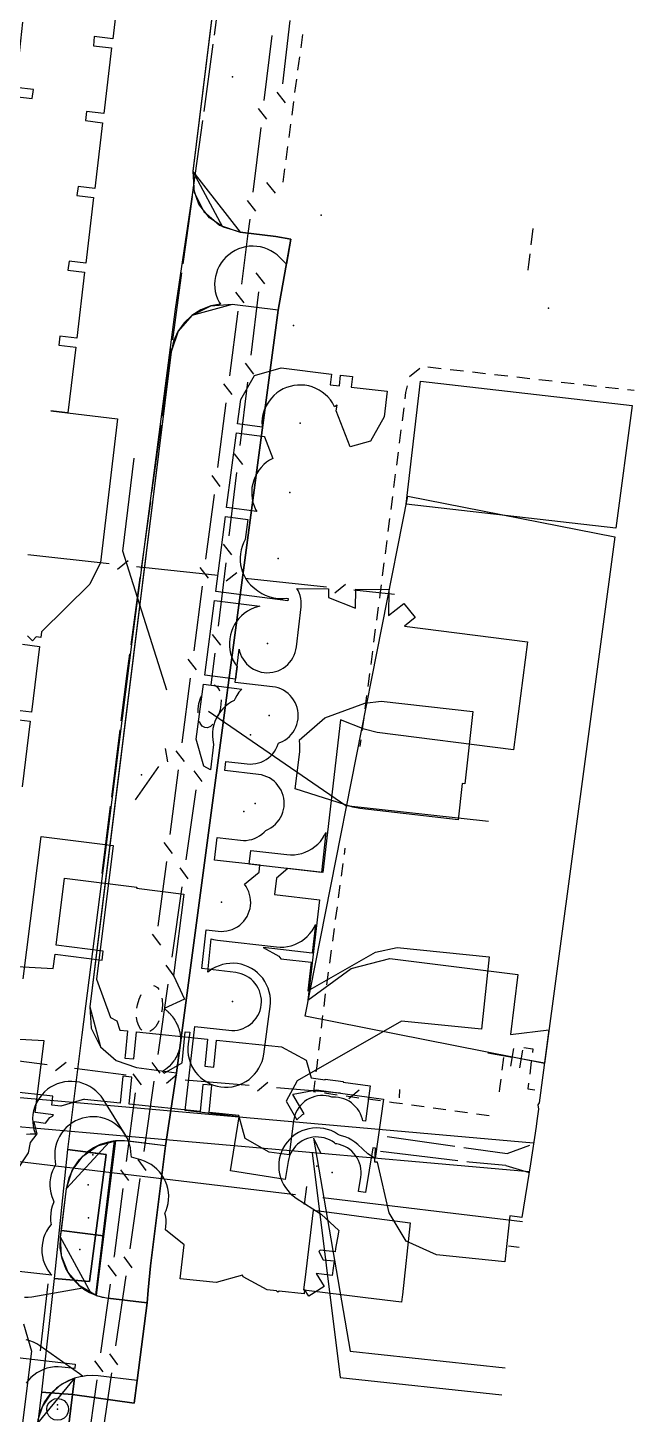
# Model space of a CAD drawing. Header units: metres. Extents: x 4550 to 4731, y 10605 to 11772.
# Drawn here: x 4693.6 to 4726.9, y 11616.2 to 11692.5 of the extents above; entities that cross this region are included whole.
import ezdxf

# ---------------------------------------------------------------- set-up
doc = ezdxf.new("R2010")
doc.units = ezdxf.units.M
for name, color, linetype in [('BOUNDARY', 7, 'Continuous'), ('BUILDING', 7, 'Continuous'), ('CURB', 7, 'Continuous'), ('ELECTR_CABLE', 7, 'Continuous'), ('ELECTR_CABLE_COMM', 7, 'Continuous'), ('GAS', 7, 'Continuous'), ('GRASS', 7, 'Continuous'), ('GROUND', 7, 'Continuous'), ('HEAT', 7, 'Continuous'), ('LAMP', 7, 'Continuous'), ('ROAD', 7, 'Continuous'), ('SEWER', 7, 'Continuous'), ('SIDEWALK_PATH', 7, 'Continuous'), ('TREE', 7, 'Continuous'), ('WATER_PIPELINE', 7, 'Continuous')]:
    doc.layers.add(name, color=color, linetype=linetype)

msp = doc.modelspace()

# ---------------------------------------------------------------- linework, layer by layer
at = {"layer": 'BOUNDARY'}
msp.add_lwpolyline([(4705.666, 11709.108), (4702.628, 11684.59), (4705.234, 11681.243), (4707.195, 11680.999), (4708.026, 11680.852), (4707.34, 11676.95), (4701.74, 11634.97), (4701.14, 11630.953), (4700.3, 11624.346), (4700.179, 11623.003), (4700.117, 11622.302), (4699.57, 11618.029), (4699.4, 11616.793), (4696.007, 11617.261), (4687.748, 11549.446)], dxfattribs=at)
at = {"layer": 'BUILDING'}
for points in [[(4726.817, 11671.704), (4725.916, 11664.947), (4714.376, 11666.277), (4715.156, 11673.047)], [(4714.463, 11666.716), (4725.852, 11664.467), (4721.985, 11635.478), (4708.809, 11638.079)], [(4712.128, 11622.589), (4708.752, 11623.014), (4708.787, 11623.311), (4708.819, 11623.575), (4709.28, 11627.41), (4710.568, 11627.243), (4712.328, 11627.014), (4712.757, 11626.958), (4714.59, 11626.72), (4714.167, 11622.752), (4714.155, 11622.636), (4714.123, 11622.337), (4712.128, 11622.589)]]:
    msp.add_lwpolyline(points, close=True, dxfattribs=at)
at = {"layer": 'CURB'}
for points in [[(4705.666, 11709.108), (4702.628, 11684.59)], [(4708.674, 11692.117), (4708.572, 11691.382)], [(4708.503, 11690.887), (4708.4, 11690.153)], [(4708.333, 11689.658), (4708.237, 11688.923)], [(4708.172, 11688.427), (4708.075, 11687.692)], [(4708.01, 11687.196), (4707.913, 11686.461)], [(4707.848, 11685.966), (4707.751, 11685.231)], [(4702.628, 11684.59), (4704.263, 11681.536)], [(4707.686, 11684.735), (4707.589, 11684)], [(4705.234, 11681.243), (4707.195, 11680.999)], [(4721.26, 11680.55), (4721.367, 11681.454)], [(4721.094, 11679.149), (4721.095, 11679.161), (4721.132, 11679.47), (4721.199, 11680.041), (4721.201, 11680.053)], [(4704.795, 11677.267), (4702.581, 11676.657)], [(4707.34, 11676.95), (4704.795, 11677.267)], [(4701.447, 11674.66), (4697.777, 11645.176)], [(4715.118, 11673.734), (4714.556, 11673.271)], [(4716.3, 11673.726), (4715.576, 11673.808)], [(4717.521, 11673.588), (4716.797, 11673.67)], [(4718.741, 11673.449), (4718.018, 11673.531)], [(4714.437, 11672.786), (4714.346, 11672.41), (4714.303, 11672.071)], [(4719.962, 11673.311), (4719.238, 11673.393)], [(4721.183, 11673.172), (4720.459, 11673.254)], [(4722.403, 11673.033), (4721.68, 11673.116)], [(4723.624, 11672.895), (4722.9, 11672.977)], [(4724.845, 11672.756), (4724.121, 11672.839)], [(4726.065, 11672.618), (4725.341, 11672.7)], [(4726.926, 11672.52), (4726.562, 11672.562)], [(4714.239, 11671.575), (4714.147, 11670.852)], [(4714.084, 11670.356), (4713.992, 11669.634)], [(4713.928, 11669.138), (4713.836, 11668.415)], [(4713.773, 11667.919), (4713.68, 11667.197)], [(4713.617, 11666.701), (4713.525, 11665.978)], [(4713.461, 11665.482), (4713.369, 11664.759)], [(4713.306, 11664.263), (4713.214, 11663.541)], [(4713.15, 11663.045), (4713.058, 11662.322)], [(4712.995, 11661.826), (4712.924, 11661.273), (4712.902, 11661.104)], [(4712.837, 11660.608), (4712.742, 11659.886)], [(4712.677, 11659.39), (4712.582, 11658.668)], [(4712.517, 11658.172), (4712.422, 11657.45)], [(4712.357, 11656.954), (4712.262, 11656.232)], [(4712.197, 11655.736), (4712.102, 11655.014)], [(4712.037, 11654.518), (4711.942, 11653.796)], [(4711.877, 11653.3), (4711.85, 11653.092), (4711.83, 11652.939)], [(4711.006, 11647.342), (4710.959, 11646.992)], [(4710.892, 11646.497), (4710.797, 11645.796)], [(4710.73, 11645.301), (4710.636, 11644.601)], [(4697.777, 11645.176), (4696.96, 11638.608)], [(4710.569, 11644.105), (4710.474, 11643.405)], [(4710.407, 11642.909), (4710.313, 11642.209)], [(4710.246, 11641.713), (4710.151, 11641.013)], [(4710.084, 11640.517), (4709.99, 11639.817)], [(4709.923, 11639.322), (4709.899, 11639.146), (4709.837, 11638.62)], [(4696.96, 11638.608), (4697.562, 11636.404)], [(4709.779, 11638.124), (4709.696, 11637.422)], [(4709.638, 11636.925), (4709.555, 11636.223)], [(4720.857, 11636.36), (4721.349, 11636.299), (4721.323, 11636.09)], [(4699.54, 11635.263), (4701.74, 11634.97)], [(4709.497, 11635.727), (4709.452, 11635.343), (4709.41, 11635.025)], [(4719.658, 11635.12), (4719.746, 11635.821)], [(4721.261, 11635.594), (4721.174, 11634.892)], [(4709.346, 11634.529), (4709.269, 11633.944), (4709.384, 11633.928)], [(4719.502, 11633.924), (4719.531, 11634.106), (4719.596, 11634.624)], [(4709.88, 11633.86), (4710.58, 11633.764)], [(4721.112, 11634.396), (4721.073, 11634.081), (4721.459, 11634.034)], [(4711.075, 11633.697), (4711.775, 11633.601)], [(4712.271, 11633.533), (4712.971, 11633.437)], [(4713.466, 11633.369), (4713.677, 11633.34), (4714.166, 11633.273)], [(4714.662, 11633.205), (4715.362, 11633.109)], [(4715.857, 11633.041), (4716.557, 11632.945)], [(4717.053, 11632.878), (4717.753, 11632.782)], [(4718.248, 11632.714), (4718.949, 11632.618)], [(4698.05, 11631.173), (4695.69, 11628.608)], [(4697.323, 11622.721), (4698.374, 11631.223)], [(4699.037, 11631.214), (4698.374, 11631.223)], [(4701.14, 11630.953), (4699.037, 11631.214)], [(4695.356, 11625.915), (4695.69, 11628.608)], [(4697.014, 11622.852), (4695.356, 11625.915)], [(4700.117, 11622.302), (4697.964, 11622.569)], [(4696.117, 11618.162), (4694.088, 11615.685), (4685.906, 11549.667)], [(4696.007, 11617.261), (4696.117, 11618.162)], [(4699.57, 11618.029), (4697.434, 11618.293)]]:
    msp.add_lwpolyline(points, dxfattribs=at)
at = {"layer": 'ELECTR_CABLE'}
for points in [[(4704.052, 11693.93), (4703.801, 11692.081)], [(4703.734, 11691.585), (4703.232, 11687.887)], [(4703.165, 11687.392), (4702.66, 11683.694)], [(4702.592, 11683.199), (4702.391, 11681.729), (4702.086, 11679.501)], [(4702.019, 11679.006), (4701.513, 11675.308)], [(4701.446, 11674.813), (4700.94, 11671.115)], [(4700.872, 11670.619), (4700.367, 11666.922)], [(4701.213, 11656.027), (4698.787, 11663.686), (4699.399, 11668.798)], [(4700.299, 11666.426), (4699.794, 11662.729)], [(4699.726, 11662.233), (4699.221, 11658.536)], [(4699.153, 11658.04), (4699.005, 11656.957), (4698.677, 11654.339)], [(4698.615, 11653.843), (4698.152, 11650.139)], [(4698.09, 11649.643), (4697.626, 11645.94)], [(4691.968, 11640.876), (4694.956, 11640.708), (4695.054, 11641.493), (4697.639, 11641.17), (4697.702, 11641.666), (4695.116, 11641.99), (4695.58, 11645.693), (4699.549, 11645.196), (4699.541, 11645.135), (4702.134, 11644.805), (4701.565, 11640.332), (4702.169, 11639.018), (4701.064, 11638.51), (4701.076, 11638.5), (4701.084, 11638.493), (4701.102, 11638.478), (4701.112, 11638.469), (4701.138, 11638.447), (4701.161, 11638.427), (4701.19, 11638.401), (4701.217, 11638.377), (4701.236, 11638.359), (4701.269, 11638.328), (4701.287, 11638.31), (4701.332, 11638.266), (4701.345, 11638.253), (4701.4, 11638.194), (4701.412, 11638.18), (4701.452, 11638.135), (4701.459, 11638.126), (4701.512, 11638.062), (4701.518, 11638.054), (4701.574, 11637.978), (4701.579, 11637.971), (4701.608, 11637.929), (4701.61, 11637.926), (4701.65, 11637.863), (4701.652, 11637.86), (4701.687, 11637.801), (4701.69, 11637.795), (4701.757, 11637.667), (4701.759, 11637.663), (4701.782, 11637.613), (4701.783, 11637.61), (4701.832, 11637.49), (4701.833, 11637.487), (4701.861, 11637.404), (4701.862, 11637.401), (4701.91, 11637.223), (4701.911, 11637.219), (4701.941, 11637.047), (4701.941, 11637.045), (4701.949, 11636.979), (4701.949, 11636.978), (4701.958, 11636.782), (4701.958, 11636.78), (4701.954, 11636.664), (4701.954, 11636.662), (4701.95, 11636.61), (4701.95, 11636.609), (4701.92, 11636.395), (4701.92, 11636.393), (4701.881, 11636.231), (4701.88, 11636.229), (4701.819, 11636.047), (4701.818, 11636.045), (4701.765, 11635.923), (4701.765, 11635.922), (4701.717, 11635.828), (4701.717, 11635.826), (4701.626, 11635.675), (4701.626, 11635.674), (4701.597, 11635.632), (4701.597, 11635.631), (4701.507, 11635.512), (4701.506, 11635.511), (4701.464, 11635.46), (4701.463, 11635.459), (4701.336, 11635.326), (4701.335, 11635.325), (4701.219, 11635.222), (4701.218, 11635.221), (4701.133, 11635.155), (4701.132, 11635.154), (4701.029, 11635.084), (4701.028, 11635.083), (4700.986, 11635.057), (4700.985, 11635.056), (4700.96, 11635.042), (4701.059, 11634.944), (4702.054, 11635.515), (4702.215, 11637.226), (4702.462, 11637.202), (4702.375, 11636.562), (4702.358, 11636.357), (4702.36, 11636.151), (4702.383, 11635.946), (4702.426, 11635.744), (4702.488, 11635.548), (4702.57, 11635.358), (4702.669, 11635.178), (4702.786, 11635.008), (4702.918, 11634.85), (4703.066, 11634.707), (4703.227, 11634.578), (4703.4, 11634.466), (4703.583, 11634.371), (4703.774, 11634.294), (4703.972, 11634.237), (4704.175, 11634.2), (4704.38, 11634.182), (4704.586, 11634.185), (4704.791, 11634.207), (4704.993, 11634.25), (4705.189, 11634.313), (4705.378, 11634.394), (4705.559, 11634.493), (4705.729, 11634.61), (4705.886, 11634.743), (4706.03, 11634.89), (4706.159, 11635.051), (4706.271, 11635.224), (4706.366, 11635.407), (4706.442, 11635.599), (4706.5, 11635.797), (4706.537, 11635.999), (4706.891, 11638.617), (4706.909, 11638.822), (4706.906, 11639.029), (4706.883, 11639.233), (4706.841, 11639.435), (4706.778, 11639.631), (4706.697, 11639.821), (4706.597, 11640.001), (4706.481, 11640.171), (4706.348, 11640.329), (4706.2, 11640.473), (4706.039, 11640.601), (4705.867, 11640.713), (4705.684, 11640.808), (4705.492, 11640.885), (4705.294, 11640.942), (4705.092, 11640.98), (4704.886, 11640.997), (4704.68, 11640.995), (4704.475, 11640.972), (4704.274, 11640.929), (4704.077, 11640.867), (4703.888, 11640.785), (4703.708, 11640.686), (4703.538, 11640.569), (4703.466, 11640.509), (4703.642, 11642.339), (4703.781, 11642.302), (4703.984, 11642.269), (4707.235, 11641.9), (4707.44, 11641.887), (4707.646, 11641.894), (4707.851, 11641.921), (4708.051, 11641.968), (4708.246, 11642.035), (4708.434, 11642.12), (4708.612, 11642.223), (4708.779, 11642.344), (4708.934, 11642.48), (4709.075, 11642.63), (4709.2, 11642.794), (4709.309, 11642.969), (4709.387, 11643.128), (4709.208, 11641.559), (4706.505, 11641.866), (4707.371, 11641.385), (4707.473, 11641.253), (4709.152, 11641.062), (4708.972, 11639.48), (4712.689, 11641.611), (4713.886, 11641.866), (4718.934, 11641.352), (4718.529, 11637.372), (4714.121, 11637.821), (4708.383, 11634.532), (4707.772, 11633.417), (4708.367, 11632.378), (4708.679, 11632.675), (4708.757, 11632.704), (4708.139, 11633.783), (4708.159, 11633.794), (4709.432, 11634.039), (4713.12, 11633.519), (4712.662, 11630.262), (4712.269, 11630.518), (4711.717, 11631.024), (4711.558, 11631.155), (4711.388, 11631.271), (4711.206, 11631.369), (4711.016, 11631.449), (4710.82, 11631.51), (4710.707, 11631.533), (4710.604, 11631.599), (4710.426, 11631.703), (4710.239, 11631.789), (4710.044, 11631.856), (4709.843, 11631.903), (4709.639, 11631.931), (4709.433, 11631.938), (4709.228, 11631.926), (4709.024, 11631.893), (4708.825, 11631.84), (4708.632, 11631.768), (4708.447, 11631.678), (4708.271, 11631.569), (4708.107, 11631.445), (4707.956, 11631.304), (4707.82, 11631.15), (4707.699, 11630.983), (4707.596, 11630.805), (4707.51, 11630.617), (4707.443, 11630.422), (4707.395, 11630.222), (4707.368, 11630.018), (4707.36, 11629.812), (4707.373, 11629.606), (4707.406, 11629.402), (4707.459, 11629.203), (4707.531, 11629.01), (4707.621, 11628.825), (4707.729, 11628.65), (4707.854, 11628.486), (4707.994, 11628.335), (4708.149, 11628.198), (4708.316, 11628.078), (4709.689, 11627.186), (4710.665, 11626.291), (4710.656, 11626.218), (4710.637, 11626.091), (4710.489, 11625.303), (4710.466, 11625.109), (4709.65, 11625.207), (4709.574, 11625.131), (4709.814, 11624.684), (4710.406, 11624.613), (4710.31, 11623.812), (4709.413, 11623.919), (4709.864, 11623.199), (4709.016, 11622.668), (4708.782, 11623.042), (4708.757, 11622.812), (4707.378, 11622.957), (4707.312, 11622.891), (4707.231, 11622.972), (4706.728, 11623.025), (4705.397, 11623.738), (4705.367, 11623.834), (4703.918, 11623.42), (4701.946, 11623.635), (4702.15, 11625.51), (4701.125, 11626.326), (4701.154, 11626.502), (4701.167, 11626.707), (4701.16, 11626.913), (4701.133, 11627.118), (4701.102, 11627.251), (4701.163, 11627.387), (4701.228, 11627.582), (4701.274, 11627.783), (4701.301, 11627.987), (4701.307, 11628.193), (4701.293, 11628.399), (4701.258, 11628.602), (4701.204, 11628.801), (4701.131, 11628.994), (4701.039, 11629.178), (4700.93, 11629.353), (4700.804, 11629.516), (4700.662, 11629.666), (4700.507, 11629.801), (4700.339, 11629.921), (4700.16, 11630.023), (4699.972, 11630.107), (4699.777, 11630.173), (4699.254, 11630.32), (4699.229, 11630.627), (4699.202, 11630.832), (4699.155, 11631.032), (4699.088, 11631.227), (4699.003, 11631.415), (4698.9, 11631.593), (4698.78, 11631.761), (4698.644, 11631.915), (4698.493, 11632.056), (4698.33, 11632.181), (4698.154, 11632.29), (4697.97, 11632.381), (4697.777, 11632.454), (4697.577, 11632.507), (4697.374, 11632.54), (4697.168, 11632.553), (4696.962, 11632.546), (4696.758, 11632.519), (4696.558, 11632.472), (4696.362, 11632.406), (4696.175, 11632.321), (4695.996, 11632.217), (4695.829, 11632.097), (4695.674, 11631.961), (4695.534, 11631.811), (4695.408, 11631.647), (4695.3, 11631.472), (4695.209, 11631.287), (4695.136, 11631.094), (4695.083, 11630.895), (4695.05, 11630.691), (4695.036, 11630.486), (4695.043, 11630.28), (4695.075, 11629.902), (4694.996, 11629.765), (4694.912, 11629.577), (4694.846, 11629.381), (4694.8, 11629.181), (4694.774, 11628.976), (4694.768, 11628.77), (4694.782, 11628.565), (4694.816, 11628.361), (4694.87, 11628.162), (4694.943, 11627.97), (4694.995, 11627.867), (4694.972, 11627.82), (4694.899, 11627.627), (4694.846, 11627.428), (4694.813, 11627.224), (4694.799, 11627.019), (4694.806, 11626.813), (4694.834, 11626.608), (4694.834, 11626.608), (4694.822, 11626.596), (4694.697, 11626.433), (4694.588, 11626.258), (4694.498, 11626.073), (4694.425, 11625.88), (4694.372, 11625.681), (4694.339, 11625.477), (4694.325, 11625.272), (4694.332, 11625.066), (4694.36, 11624.861), (4694.407, 11624.661), (4694.473, 11624.466), (4694.558, 11624.278), (4694.661, 11624.1), (4694.782, 11623.932), (4694.868, 11623.834), (4692.725, 11624.079)], [(4692.905, 11629.533), (4693.588, 11630.57), (4693.706, 11631.134), (4694.071, 11631.608), (4693.897, 11632.245), (4693.902, 11632.284), (4694.531, 11632.206), (4694.767, 11632.512), (4694.917, 11632.587), (4694.962, 11632.656), (4693.964, 11632.781), (4694.458, 11636.729), (4691.743, 11636.882)], [(4713.337, 11631.468), (4717.047, 11630.937)], [(4717.542, 11630.866), (4719.935, 11630.523), (4721.182, 11630.989)], [(4717.218, 11630.124), (4712.956, 11630.631)], [(4719.851, 11629.873), (4717.844, 11630.05), (4717.714, 11630.065)], [(4719.851, 11629.873), (4721.142, 11629.48)], [(4694.655, 11623.355), (4694.234, 11619.664)], [(4692.19, 11619.395), (4696.164, 11618.941), (4696.136, 11618.691), (4695.425, 11618.772), (4695.22, 11618.785), (4695.014, 11618.778), (4694.809, 11618.751), (4694.609, 11618.704), (4694.414, 11618.638), (4694.226, 11618.553), (4694.048, 11618.449), (4693.88, 11618.329), (4693.725, 11618.193), (4693.585, 11618.043), (4693.459, 11617.879)]]:
    msp.add_lwpolyline(points, dxfattribs=at)
for points in [[(4710.768, 11673.372), (4711.418, 11673.294), (4711.348, 11672.719), (4713.323, 11672.499), (4713.166, 11671.087), (4712.42, 11669.741), (4711.286, 11669.421), (4710.531, 11671.405), (4710.569, 11671.724), (4710.44, 11671.621), (4710.42, 11671.666), (4710.319, 11671.846), (4710.202, 11672.015), (4710.068, 11672.172), (4709.919, 11672.314), (4709.757, 11672.442), (4709.584, 11672.553), (4709.4, 11672.646), (4709.208, 11672.722), (4709.01, 11672.777), (4708.807, 11672.814), (4708.601, 11672.83), (4708.395, 11672.826), (4708.191, 11672.801), (4707.989, 11672.757), (4707.793, 11672.693), (4707.605, 11672.611), (4707.425, 11672.51), (4707.256, 11672.392), (4707.099, 11672.258), (4706.956, 11672.109), (4706.829, 11671.947), (4706.718, 11671.774), (4706.624, 11671.59), (4706.549, 11671.398), (4706.493, 11671.2), (4706.457, 11670.997), (4706.441, 11670.792), (4706.445, 11670.586), (4706.453, 11670.517), (4705.1, 11670.694), (4705.277, 11672.041), (4706.033, 11673.361), (4707.5, 11673.767), (4710.271, 11673.432), (4710.201, 11672.847), (4710.698, 11672.791)], [(4704.496, 11666.083), (4705.035, 11670.199), (4706.573, 11669.996), (4706.577, 11669.984), (4707.031, 11668.791), (4706.863, 11668.697), (4706.694, 11668.58), (4706.537, 11668.447), (4706.394, 11668.298), (4706.266, 11668.137), (4706.154, 11667.964), (4706.06, 11667.78), (4705.984, 11667.589), (4705.928, 11667.39), (4705.891, 11667.188), (4705.874, 11666.982), (4705.878, 11666.776), (4705.901, 11666.571), (4705.945, 11666.37), (4706.008, 11666.174), (4706.09, 11665.985), (4706.157, 11665.865)], [(4705.66, 11665.426), (4705.515, 11664.321), (4705.422, 11664.139), (4705.346, 11663.947), (4705.29, 11663.749), (4705.253, 11663.546), (4705.236, 11663.341), (4705.24, 11663.135), (4705.263, 11662.93), (4705.307, 11662.729), (4705.37, 11662.533), (4705.452, 11662.343), (4705.553, 11662.163), (4705.67, 11661.994), (4705.803, 11661.837), (4705.952, 11661.694), (4706.113, 11661.566), (4706.205, 11661.507), (4706.26, 11661.463), (4706.433, 11661.351), (4706.617, 11661.257), (4706.809, 11661.182), (4707.007, 11661.125), (4707.209, 11661.088), (4707.415, 11661.072), (4707.621, 11661.075), (4707.796, 11661.095), (4707.876, 11661.085), (4707.859, 11660.953), (4703.892, 11661.472), (4704.431, 11665.588)], [(4703.288, 11656.861), (4703.827, 11660.977), (4706.324, 11660.649), (4706.2, 11660.623), (4706.004, 11660.559), (4705.815, 11660.477), (4705.635, 11660.377), (4705.466, 11660.26), (4705.309, 11660.126), (4705.165, 11659.978), (4705.037, 11659.817), (4704.926, 11659.643), (4704.832, 11659.46), (4704.756, 11659.268), (4704.7, 11659.07), (4704.663, 11658.867), (4704.646, 11658.662), (4704.65, 11658.456), (4704.673, 11658.251), (4704.717, 11658.05), (4704.78, 11657.854), (4704.862, 11657.664), (4704.963, 11657.484), (4705.072, 11657.327), (4704.982, 11656.639)], [(4703.232, 11651.848), (4702.827, 11653.336), (4703.224, 11656.366), (4705.326, 11656.09), (4705.308, 11656.073), (4705.175, 11655.916), (4705.057, 11655.747), (4704.956, 11655.567), (4704.91, 11655.461), (4704.768, 11655.389), (4704.595, 11655.277), (4704.433, 11655.15), (4704.285, 11655.007), (4704.151, 11654.85), (4704.033, 11654.681), (4703.933, 11654.501), (4703.85, 11654.312), (4703.787, 11654.116), (4703.743, 11653.914), (4703.719, 11653.71), (4703.715, 11653.504), (4703.732, 11653.298), (4703.765, 11653.037), (4703.601, 11651.639)], [(4712.096, 11655.319), (4713.007, 11655.428), (4718.049, 11654.859), (4717.601, 11650.884), (4717.464, 11650.899), (4717.237, 11648.895), (4711.821, 11649.51), (4711.438, 11649.592), (4708.275, 11650.602), (4708.516, 11652.638), (4708.53, 11652.844), (4708.524, 11653.05), (4708.497, 11653.254), (4708.49, 11653.288), (4709.895, 11654.514)], [(4709.713, 11646.002), (4705.739, 11646.454), (4705.824, 11647.204), (4707.812, 11646.979), (4708.017, 11646.966), (4708.223, 11646.973), (4708.428, 11647), (4708.628, 11647.047), (4708.823, 11647.113), (4709.011, 11647.199), (4709.189, 11647.302), (4709.356, 11647.422), (4709.511, 11647.558), (4709.652, 11647.709), (4709.777, 11647.873), (4709.886, 11648.048), (4709.963, 11648.206)]]:
    msp.add_lwpolyline(points, close=True, dxfattribs=at)
at = {"layer": 'ELECTR_CABLE_COMM'}
for points in [[(4707.974, 11692.89), (4707.577, 11689.403)], [(4706.975, 11692.065), (4706.548, 11688.498)], [(4707.258, 11688.951), (4707.725, 11688.364)], [(4706.227, 11688.048), (4706.69, 11687.459)], [(4706.37, 11687.009), (4705.942, 11683.442)], [(4706.691, 11683.973), (4707.157, 11683.386)], [(4705.622, 11682.992), (4706.085, 11682.403)], [(4705.764, 11681.953), (4705.67, 11681.168), (4705.309, 11678.389)], [(4706.108, 11678.998), (4706.571, 11678.408)], [(4704.984, 11677.943), (4705.441, 11677.349)], [(4706.25, 11677.959), (4705.828, 11674.474)], [(4705.116, 11676.902), (4704.653, 11673.339)], [(4705.507, 11674.024), (4705.969, 11673.434)], [(4704.328, 11672.893), (4704.785, 11672.299)], [(4705.648, 11672.985), (4705.226, 11669.5)], [(4704.46, 11671.852), (4703.997, 11668.289)], [(4704.905, 11669.05), (4705.368, 11668.46)], [(4703.672, 11667.843), (4704.129, 11667.249)], [(4705.046, 11668.01), (4704.625, 11664.526)], [(4703.804, 11666.802), (4703.341, 11663.239)], [(4693.553, 11663.498), (4698.039, 11663.011)], [(4704.303, 11664.076), (4704.766, 11663.486)], [(4698.493, 11662.695), (4699.077, 11663.165)], [(4699.53, 11662.849), (4704.017, 11662.362)], [(4703.016, 11662.793), (4703.473, 11662.199)], [(4704.445, 11663.036), (4704.023, 11659.551)], [(4704.471, 11662.046), (4705.055, 11662.516)], [(4705.508, 11662.2), (4709.995, 11661.713)], [(4703.148, 11661.752), (4702.685, 11658.189)], [(4710.449, 11661.397), (4711.033, 11661.867)], [(4711.486, 11661.551), (4713.73, 11661.308)], [(4703.702, 11659.102), (4704.164, 11658.512)], [(4702.36, 11657.743), (4702.817, 11657.149)], [(4703.843, 11658.062), (4703.632, 11656.32)], [(4702.492, 11656.702), (4702.029, 11653.139)], [(4703.792, 11656.329), (4703.846, 11656.312), (4703.982, 11656.215), (4704.089, 11656.048), (4704.106, 11655.995)], [(4702.921, 11654.79), (4702.922, 11654.912), (4702.922, 11654.989), (4702.966, 11655.294), (4703.05, 11655.59), (4703.107, 11655.721)], [(4704.192, 11655.505), (4704.184, 11655.251), (4704.132, 11654.946), (4704.042, 11654.655), (4704.004, 11654.574)], [(4703.489, 11654.872), (4711.051, 11649.682), (4718.905, 11648.828)], [(4703.739, 11654.154), (4703.614, 11654.04), (4703.449, 11653.968), (4703.292, 11653.973), (4703.152, 11654.057), (4703.039, 11654.212), (4703.006, 11654.301)], [(4701.267, 11652.083), (4701.136, 11652.821)], [(4701.704, 11652.693), (4702.161, 11652.099)], [(4699.481, 11649.993), (4700.771, 11651.838)], [(4701.836, 11651.652), (4701.373, 11648.089)], [(4702.682, 11651.598), (4703.131, 11650.998)], [(4702.8, 11650.555), (4702.243, 11646.689)], [(4701.048, 11647.643), (4701.505, 11647.049)], [(4701.18, 11646.602), (4700.717, 11643.039)], [(4701.912, 11646.246), (4702.361, 11645.646)], [(4702.03, 11645.204), (4701.473, 11641.338)], [(4700.392, 11642.593), (4700.849, 11641.999)], [(4701.142, 11640.895), (4701.591, 11640.295)], [(4701.26, 11639.853), (4700.703, 11635.986)], [(4699.561, 11638.536), (4699.587, 11638.717), (4699.675, 11639.023), (4699.79, 11639.281)], [(4700.467, 11639.782), (4700.531, 11639.765), (4700.684, 11639.668), (4700.771, 11639.553)], [(4700.938, 11639.087), (4700.956, 11638.993), (4700.966, 11638.685), (4700.933, 11638.366), (4700.919, 11638.309)], [(4699.82, 11637.324), (4699.774, 11637.361), (4699.657, 11637.55), (4699.576, 11637.796), (4699.543, 11638.038)], [(4700.77, 11637.833), (4700.745, 11637.769), (4700.602, 11637.528), (4700.438, 11637.346), (4700.278, 11637.243)], [(4688.938, 11636.169), (4694.628, 11635.42)], [(4695.074, 11635.094), (4695.669, 11635.55)], [(4700.372, 11635.544), (4700.821, 11634.944)], [(4696.115, 11635.224), (4698.96, 11634.85)], [(4699.807, 11634.311), (4699.35, 11634.905)], [(4700.49, 11634.502), (4699.933, 11630.635)], [(4701.182, 11634.398), (4701.755, 11634.882)], [(4702.216, 11634.577), (4705.738, 11634.283)], [(4698.99, 11630.084), (4699.482, 11633.864)], [(4706.199, 11633.978), (4706.771, 11634.462)], [(4707.232, 11634.157), (4710.754, 11633.863)], [(4711.215, 11633.558), (4711.788, 11634.042)], [(4714.01, 11633.59), (4714.034, 11634.047)], [(4699.602, 11630.193), (4700.051, 11629.593)], [(4699.122, 11629.043), (4698.665, 11629.637)], [(4698.305, 11624.817), (4698.317, 11624.9), (4698.797, 11628.597)], [(4699.72, 11629.15), (4699.163, 11625.284)], [(4698.832, 11624.842), (4699.279, 11624.241)], [(4698.427, 11623.775), (4697.976, 11624.373)], [(4697.57, 11619.556), (4698.098, 11623.331)], [(4698.946, 11623.799), (4698.376, 11619.935)], [(4698.043, 11619.494), (4698.49, 11618.892)], [(4697.692, 11618.514), (4697.241, 11619.112)], [(4696.835, 11614.295), (4697.363, 11618.07)], [(4698.157, 11618.451), (4697.587, 11614.586)]]:
    msp.add_lwpolyline(points, dxfattribs=at)
at = {"layer": 'GAS'}
for points in [[(4692.709, 11695.045), (4691.92, 11688.685), (4692.8, 11688.299), (4692.843, 11688.706), (4693.803, 11688.605), (4693.863, 11689.102), (4692.895, 11689.204), (4693.275, 11692.805)], [(4698.661, 11695.505), (4698.226, 11691.884), (4697.213, 11692.006), (4697.16, 11691.509), (4698.167, 11691.388), (4697.731, 11687.767), (4696.778, 11687.881), (4696.726, 11687.384), (4697.672, 11687.27), (4697.237, 11683.649), (4696.322, 11683.759), (4696.261, 11683.263), (4697.177, 11683.153), (4696.742, 11679.532), (4695.821, 11679.643), (4695.76, 11679.146), (4696.682, 11679.036), (4696.247, 11675.414), (4695.32, 11675.526), (4695.26, 11675.03), (4696.188, 11674.918), (4695.752, 11671.297), (4694.819, 11671.409), (4694.818, 11671.4), (4698.489, 11670.968), (4697.557, 11663.065), (4696.974, 11661.874), (4694.301, 11659.245), (4694.263, 11658.937), (4694.019, 11658.967), (4693.805, 11658.757), (4693.539, 11659.027)], [(4693.256, 11658.558), (4694.202, 11658.441), (4693.752, 11654.822), (4692.816, 11654.938)], [(4692.756, 11654.441), (4693.69, 11654.325), (4693.24, 11650.706)], [(4693.305, 11640.144), (4694.286, 11647.983), (4698.255, 11647.487), (4697.334, 11640.125), (4698.098, 11638.019), (4698.452, 11637.826), (4698.627, 11637.32), (4699.046, 11637.277), (4698.904, 11635.915), (4698.899, 11635.784), (4699.388, 11635.733), (4699.543, 11637.225), (4703.447, 11636.82), (4703.292, 11635.328), (4703.789, 11635.276), (4703.944, 11636.768), (4707.517, 11636.397), (4708.873, 11635.657), (4709.15, 11634.685), (4709.916, 11634.584), (4709.921, 11634.621), (4710.912, 11634.49), (4710.907, 11634.453), (4712.394, 11634.256), (4712.137, 11632.31), (4711.983, 11632.33), (4711.964, 11632.42), (4711.918, 11632.57), (4711.857, 11632.715), (4711.783, 11632.853), (4711.695, 11632.984), (4711.595, 11633.105), (4711.484, 11633.215), (4711.362, 11633.314), (4711.231, 11633.401), (4711.092, 11633.474), (4710.947, 11633.534), (4710.796, 11633.579), (4710.642, 11633.609), (4710.486, 11633.624), (4710.329, 11633.623), (4710.309, 11633.621), (4710.276, 11633.634), (4710.125, 11633.677), (4709.971, 11633.705), (4709.814, 11633.718), (4709.657, 11633.716), (4709.501, 11633.698), (4709.348, 11633.665), (4709.198, 11633.617), (4709.054, 11633.554), (4708.917, 11633.478), (4708.788, 11633.389), (4708.668, 11633.287), (4708.559, 11633.175), (4708.461, 11633.052), (4708.376, 11632.92), (4708.304, 11632.78), (4708.246, 11632.634), (4708.203, 11632.483), (4708.175, 11632.329), (4707.928, 11630.455), (4706.842, 11630.593), (4705.518, 11631.346), (4705.162, 11632.62), (4703.531, 11632.789), (4703.686, 11634.281), (4703.189, 11634.333), (4703.034, 11632.841), (4699.13, 11633.247), (4699.285, 11634.739), (4698.787, 11634.79), (4698.632, 11633.298), (4696.68, 11633.501), (4696.682, 11633.522), (4695.376, 11633.14), (4694.879, 11633.194), (4694.933, 11633.691), (4692.573, 11633.948)], [(4720.201, 11635.821), (4718.875, 11636.058)], [(4720.289, 11636.313), (4720.113, 11635.328)], [(4720.781, 11636.225), (4720.605, 11635.24)], [(4721.988, 11635.501), (4720.693, 11635.732)], [(4693.322, 11621.148), (4693.749, 11619.645), (4692.761, 11611.75)]]:
    msp.add_lwpolyline(points, dxfattribs=at)
at = {"layer": 'GRASS'}
for points in [[(4697.867, 11630.468), (4695.735, 11630.747), (4695, 11623.644), (4696.953, 11623.49)], [(4695.402, 11626.284), (4695.69, 11628.608), (4695.986, 11629.585), (4696.573, 11630.386), (4697.39, 11630.953), (4698.374, 11631.223), (4697.728, 11625.996)], [(4698.326, 11631.218), (4697.921, 11631.143), (4697.532, 11631.015), (4697.165, 11630.834), (4696.823, 11630.604), (4697.867, 11630.468), (4696.953, 11623.49), (4696.086, 11623.558), (4696.349, 11623.296), (4696.641, 11623.069), (4696.958, 11622.879), (4697.298, 11622.73)], [(4695.356, 11625.915), (4695.402, 11626.284), (4697.728, 11625.996), (4697.323, 11622.721), (4696.434, 11623.224), (4695.779, 11623.973), (4695.404, 11624.894)], [(4685.906, 11549.667), (4687.748, 11549.446), (4696.117, 11618.162), (4695.395, 11617.808), (4694.802, 11617.285), (4694.365, 11616.625), (4694.114, 11615.861)], [(4696.117, 11618.162), (4695.766, 11618.02), (4695.436, 11617.835), (4695.133, 11617.611), (4694.859, 11617.349), (4696.007, 11617.261)], [(4696.007, 11617.261), (4694.3, 11617.392), (4692.121, 11599.445), (4689.875, 11581.5), (4688.198, 11568.221), (4685.89, 11549.669), (4687.748, 11549.446)], [(4695.797, 11616.441), (4695.765, 11616.253), (4695.68, 11616.089), (4695.548, 11615.958), (4695.378, 11615.873), (4695.191, 11615.844), (4695.008, 11615.875), (4694.843, 11615.96), (4694.709, 11616.095), (4694.624, 11616.265), (4694.597, 11616.448), (4694.626, 11616.631), (4694.713, 11616.8), (4694.849, 11616.933), (4695.015, 11617.016), (4695.198, 11617.045), (4695.386, 11617.014), (4695.554, 11616.926), (4695.684, 11616.794), (4695.768, 11616.628)]]:
    msp.add_lwpolyline(points, close=True, dxfattribs=at)
at = {"layer": 'GROUND'}
for points in [[(4696.402, 11630.205), (4696.825, 11630.604), (4697.867, 11630.468), (4696.953, 11623.49), (4696.105, 11623.556), (4695.967, 11623.702), (4695.651, 11624.201), (4695.441, 11624.748), (4695.341, 11625.324), (4695.356, 11625.915), (4695.69, 11628.608), (4695.821, 11629.187), (4696.061, 11629.725)], [(4687.748, 11549.446), (4685.906, 11549.667), (4688.631, 11571.655), (4689.172, 11575.94), (4689.875, 11581.5), (4692.121, 11599.445), (4694.097, 11615.726), (4694.218, 11616.262), (4694.456, 11616.796), (4694.793, 11617.275), (4694.87, 11617.348), (4696.007, 11617.261)]]:
    msp.add_lwpolyline(points, close=True, dxfattribs=at)
at = {"layer": 'HEAT'}
msp.add_lwpolyline([(4720.589, 11625.357), (4720.011, 11625.436)], dxfattribs=at)
at = {"layer": 'LAMP'}
for p in [(4704.812, 11689.797), (4722.206, 11677.067), (4699.803, 11651.364)]:
    msp.add_point(p, dxfattribs=at)
at = {"layer": 'ROAD'}
for points in [[(4704.215, 11697.4), (4702.628, 11684.592), (4702.628, 11684.59), (4702.717, 11683.405), (4702.718, 11683.401), (4703.237, 11682.379), (4703.239, 11682.376), (4704.103, 11681.622), (4704.106, 11681.621), (4705.233, 11681.243), (4705.235, 11681.243), (4707.194, 11680.999), (4708.025, 11680.853), (4708.026, 11680.853), (4708.026, 11680.852), (4707.786, 11679.487), (4707.428, 11679.849), (4707.276, 11679.988), (4707.112, 11680.112), (4706.935, 11680.219), (4706.75, 11680.308), (4706.556, 11680.379), (4706.356, 11680.43), (4706.153, 11680.462), (4705.947, 11680.473), (4705.741, 11680.464), (4705.537, 11680.435), (4705.337, 11680.386), (4705.142, 11680.318), (4704.956, 11680.231), (4704.778, 11680.126), (4704.612, 11680.004), (4704.458, 11679.867), (4704.319, 11679.715), (4704.195, 11679.55), (4704.088, 11679.374), (4703.999, 11679.188), (4703.929, 11678.995), (4703.877, 11678.795), (4703.846, 11678.591), (4703.834, 11678.386), (4703.843, 11678.18), (4703.872, 11677.976), (4703.921, 11677.776), (4703.99, 11677.581), (4704.077, 11677.394), (4704.149, 11677.272), (4703.628, 11677.183), (4703.626, 11677.182), (4703.082, 11676.973), (4703.08, 11676.972), (4702.582, 11676.658), (4702.58, 11676.657), (4702.153, 11676.251), (4702.152, 11676.249), (4701.816, 11675.773), (4701.815, 11675.771), (4701.578, 11675.238), (4701.577, 11675.236), (4701.447, 11674.661), (4701.447, 11674.66), (4696.96, 11638.609), (4696.96, 11638.607), (4697.047, 11637.429), (4697.048, 11637.425), (4697.561, 11636.407), (4697.563, 11636.404), (4698.418, 11635.65), (4698.421, 11635.648), (4699.539, 11635.264), (4699.541, 11635.264), (4701.739, 11634.971), (4701.74, 11634.97), (4701.74, 11634.969), (4701.14, 11630.954), (4701.14, 11630.953), (4701.139, 11630.953), (4699.096, 11631.207), (4699.017, 11631.387), (4698.917, 11631.567), (4697.7, 11633.513), (4697.582, 11633.682), (4697.448, 11633.839), (4697.3, 11633.982), (4697.138, 11634.109), (4696.964, 11634.221), (4696.781, 11634.314), (4696.589, 11634.39), (4696.391, 11634.446), (4696.188, 11634.482), (4695.982, 11634.498), (4695.776, 11634.494), (4695.572, 11634.47), (4695.37, 11634.426), (4695.174, 11634.363), (4694.985, 11634.28), (4694.806, 11634.18), (4694.636, 11634.062), (4694.48, 11633.928), (4694.337, 11633.78), (4694.209, 11633.618), (4694.098, 11633.444), (4694.004, 11633.261), (4693.929, 11633.069), (4693.873, 11632.871), (4693.836, 11632.668), (4693.82, 11632.462), (4693.824, 11632.256), (4693.848, 11632.052), (4693.892, 11631.85), (4693.956, 11631.654), (4693.984, 11631.59), (4693.897, 11631.597), (4693.691, 11631.592), (4693.486, 11631.567)], [(4693.366, 11622.617), (4693.572, 11622.622), (4693.777, 11622.647), (4696.574, 11623.134), (4696.852, 11622.938), (4696.854, 11622.937), (4697.387, 11622.7), (4697.389, 11622.699), (4697.964, 11622.569), (4697.965, 11622.569), (4700.115, 11622.303), (4700.116, 11622.302), (4700.116, 11622.301), (4699.57, 11618.03), (4699.57, 11618.029), (4699.569, 11618.029), (4697.435, 11618.294), (4697.434, 11618.294), (4696.844, 11618.308), (4696.842, 11618.308), (4696.574, 11618.261), (4696.559, 11618.276), (4696.397, 11618.402), (4694.22, 11619.935), (4694.046, 11620.046), (4693.862, 11620.138), (4693.67, 11620.213), (4693.471, 11620.268)]]:
    msp.add_lwpolyline(points, dxfattribs=at)
at = {"layer": 'SEWER'}
msp.add_lwpolyline([(4702.752, 11637.528), (4704.624, 11637.309), (4704.781, 11637.299), (4704.938, 11637.304), (4705.094, 11637.324), (4705.247, 11637.359), (4705.396, 11637.409), (4705.539, 11637.474), (4705.675, 11637.552), (4705.803, 11637.643), (4705.921, 11637.747), (4706.028, 11637.861), (4706.124, 11637.986), (4706.207, 11638.119), (4706.277, 11638.259), (4706.333, 11638.406), (4706.374, 11638.558), (4706.399, 11638.713), (4706.41, 11638.869), (4706.405, 11639.026), (4706.385, 11639.182), (4706.349, 11639.335), (4706.299, 11639.484), (4706.235, 11639.627), (4706.156, 11639.763), (4706.065, 11639.891), (4705.962, 11640.009), (4705.848, 11640.117), (4705.723, 11640.213), (4705.59, 11640.296), (4705.449, 11640.365), (4705.302, 11640.421), (4705.151, 11640.462), (4704.996, 11640.488), (4703.124, 11640.706), (4703.374, 11642.844), (4704.035, 11642.766), (4704.192, 11642.756), (4704.349, 11642.761), (4704.505, 11642.781), (4704.658, 11642.816), (4704.807, 11642.866), (4704.95, 11642.931), (4705.086, 11643.009), (4705.214, 11643.1), (4705.332, 11643.204), (4705.439, 11643.318), (4705.535, 11643.443), (4705.618, 11643.576), (4705.688, 11643.716), (4705.744, 11643.863), (4705.785, 11644.015), (4705.81, 11644.17), (4705.821, 11644.326), (4705.816, 11644.483), (4705.796, 11644.639), (4705.76, 11644.792), (4705.71, 11644.941), (4705.646, 11645.084), (4705.567, 11645.22), (4705.476, 11645.348), (4705.476, 11645.348), (4706.278, 11646.023), (4706.321, 11646.392), (4703.822, 11646.684), (4703.967, 11647.923), (4705.261, 11647.771), (4705.418, 11647.761), (4705.575, 11647.766), (4705.731, 11647.786), (4705.884, 11647.821), (4706.033, 11647.871), (4706.176, 11647.936), (4706.312, 11648.014), (4706.44, 11648.105), (4706.558, 11648.209), (4706.656, 11648.314), (4706.795, 11648.376), (4706.931, 11648.454), (4707.059, 11648.545), (4707.177, 11648.649), (4707.284, 11648.763), (4707.38, 11648.888), (4707.463, 11649.021), (4707.533, 11649.161), (4707.589, 11649.308), (4707.63, 11649.46), (4707.655, 11649.615), (4707.666, 11649.771), (4707.661, 11649.928), (4707.641, 11650.084), (4707.605, 11650.237), (4707.555, 11650.386), (4707.491, 11650.529), (4707.412, 11650.665), (4707.321, 11650.793), (4707.218, 11650.911), (4707.104, 11651.019), (4706.979, 11651.115), (4706.846, 11651.198), (4706.705, 11651.267), (4706.558, 11651.323), (4706.407, 11651.364), (4706.252, 11651.39), (4704.397, 11651.606), (4704.457, 11652.115), (4705.628, 11651.978), (4705.785, 11651.968), (4705.942, 11651.973), (4706.098, 11651.993), (4706.251, 11652.028), (4706.4, 11652.078), (4706.543, 11652.143), (4706.679, 11652.221), (4706.807, 11652.312), (4706.925, 11652.416), (4707.032, 11652.53), (4707.128, 11652.655), (4707.211, 11652.788), (4707.281, 11652.928), (4707.337, 11653.075), (4707.349, 11653.119), (4707.423, 11653.144), (4707.566, 11653.209), (4707.702, 11653.287), (4707.83, 11653.378), (4707.948, 11653.482), (4708.055, 11653.596), (4708.151, 11653.721), (4708.234, 11653.854), (4708.304, 11653.994), (4708.36, 11654.141), (4708.401, 11654.293), (4708.426, 11654.448), (4708.437, 11654.604), (4708.432, 11654.761), (4708.412, 11654.917), (4708.376, 11655.07), (4708.326, 11655.219), (4708.262, 11655.362), (4708.183, 11655.498), (4708.092, 11655.626), (4707.989, 11655.744), (4707.875, 11655.852), (4707.75, 11655.948), (4707.617, 11656.031), (4707.476, 11656.1), (4707.329, 11656.156), (4707.178, 11656.197), (4707.023, 11656.223), (4704.965, 11656.463), (4705.177, 11658.281), (4705.206, 11658.158), (4705.256, 11658.009), (4705.321, 11657.866), (4705.399, 11657.73), (4705.49, 11657.602), (4705.593, 11657.484), (4705.708, 11657.376), (4705.832, 11657.281), (4705.965, 11657.197), (4706.106, 11657.128), (4706.253, 11657.072), (4706.404, 11657.031), (4706.559, 11657.005), (4706.716, 11656.995), (4706.873, 11657), (4707.029, 11657.02), (4707.182, 11657.055), (4707.33, 11657.105), (4707.474, 11657.17), (4707.61, 11657.248), (4707.737, 11657.339), (4707.856, 11657.443), (4707.963, 11657.557), (4708.059, 11657.682), (4708.142, 11657.815), (4708.212, 11657.955), (4708.268, 11658.102), (4708.308, 11658.254), (4708.334, 11658.409), (4708.592, 11660.613), (4708.603, 11660.769), (4708.598, 11660.926), (4708.578, 11661.082), (4708.542, 11661.235), (4708.492, 11661.384), (4708.427, 11661.527), (4708.363, 11661.638), (4710.099, 11661.614), (4710.092, 11661.132), (4711.584, 11660.539), (4711.599, 11661.593), (4713.416, 11661.567), (4713.395, 11660.142), (4714.251, 11660.812), (4714.867, 11660.024), (4714.28, 11659.564), (4721.045, 11658.698), (4720.283, 11652.746), (4712.782, 11653.707), (4712.055, 11653.895), (4710.766, 11654.407), (4709.782, 11645.987), (4707.863, 11646.211), (4707.236, 11645.684), (4707.131, 11644.787), (4709.607, 11644.497), (4708.962, 11638.973), (4711.357, 11640.707), (4713.484, 11641.254), (4720.517, 11640.385), (4720.11, 11637.088), (4722.234, 11637.343), (4721.697, 11633.316), (4721.621, 11633.214), (4721.65, 11632.969), (4721.564, 11632.325), (4721.521, 11632.015), (4721.213, 11629.956), (4720.737, 11626.999), (4720.073, 11627.106), (4719.803, 11624.56), (4716.049, 11624.957), (4714.376, 11625.695), (4713.442, 11627.267), (4712.802, 11630.043), (4712.656, 11630.05), (4712.69, 11630.82), (4712.539, 11630.845), (4712.143, 11628.383), (4711.753, 11628.445), (4711.878, 11629.221), (4711.895, 11629.377), (4711.897, 11629.534), (4711.884, 11629.691), (4711.855, 11629.845), (4711.811, 11629.996), (4711.753, 11630.142), (4711.681, 11630.281), (4711.595, 11630.413), (4711.497, 11630.535), (4711.387, 11630.648), (4711.267, 11630.749), (4711.138, 11630.838), (4711, 11630.913), (4710.856, 11630.975), (4710.706, 11631.023), (4710.552, 11631.055), (4710.488, 11631.062), (4710.429, 11631.112), (4710.3, 11631.201), (4710.162, 11631.276), (4710.018, 11631.338), (4709.868, 11631.386), (4709.714, 11631.418), (4709.558, 11631.436), (4709.401, 11631.437), (4709.245, 11631.424), (4709.091, 11631.395), (4708.94, 11631.352), (4708.794, 11631.293), (4708.655, 11631.221), (4708.523, 11631.135), (4708.4, 11631.037), (4708.288, 11630.928), (4708.187, 11630.807), (4708.098, 11630.678), (4708.022, 11630.54), (4707.96, 11630.396), (4707.913, 11630.246), (4707.881, 11630.093), (4707.72, 11629.095), (4704.713, 11629.579), (4705.19, 11632.54), (4702.21, 11632.889)], close=True, dxfattribs=at)
at = {"layer": 'SIDEWALK_PATH'}
for points in [[(4707.34, 11676.95), (4708.026, 11680.852), (4707.195, 11680.999), (4705.234, 11681.243), (4704.316, 11681.51), (4703.545, 11682.039), (4702.973, 11682.778), (4702.654, 11683.68), (4702.615, 11683.419), (4701.668, 11676.999), (4699.318, 11658.989), (4697.797, 11646.953), (4696.522, 11637.068), (4695.735, 11630.747), (4697.867, 11630.468), (4696.953, 11623.49), (4695, 11623.644), (4694.3, 11617.392), (4696.007, 11617.261), (4699.4, 11616.793), (4699.57, 11618.029), (4700.117, 11622.302), (4700.179, 11623.003), (4700.3, 11624.346), (4701.14, 11630.953), (4701.74, 11634.97)], [(4707.34, 11676.95), (4704.795, 11677.267), (4703.607, 11677.177), (4702.581, 11676.657), (4701.825, 11675.79), (4701.447, 11674.66), (4696.96, 11638.608), (4697.048, 11637.426), (4697.562, 11636.404), (4698.42, 11635.648), (4699.54, 11635.263), (4701.74, 11634.97)], [(4700.3, 11624.346), (4701.14, 11630.953), (4699.037, 11631.214), (4698.872, 11631.227), (4698.706, 11631.232), (4698.54, 11631.231), (4698.374, 11631.223), (4697.323, 11622.721), (4697.48, 11622.67), (4697.64, 11622.627), (4697.801, 11622.594), (4697.964, 11622.569), (4700.117, 11622.302)], [(4699.4, 11616.793), (4699.57, 11618.029), (4697.434, 11618.293), (4697.101, 11618.309), (4696.769, 11618.293), (4696.44, 11618.244), (4696.117, 11618.162), (4696.007, 11617.261)]]:
    msp.add_lwpolyline(points, close=True, dxfattribs=at)
at = {"layer": 'TREE'}
for p in [(4709.703, 11682.175), (4708.173, 11676.109), (4708.54, 11670.731), (4707.973, 11666.914), (4707.336, 11663.274), (4706.745, 11658.595), (4706.837, 11654.634), (4705.814, 11653.568), (4706.066, 11649.801), (4705.447, 11649.361), (4704.221, 11644.355), (4704.81, 11638.898), (4697.137, 11630.454), (4709.461, 11629.839), (4710.298, 11629.476), (4696.867, 11628.812), (4696.9, 11626.987), (4696.426, 11625.239), (4695.188, 11616.686), (4695.197, 11616.452)]:
    msp.add_point(p, dxfattribs=at)
at = {"layer": 'WATER_PIPELINE'}
for points in [[(4683.203, 11632.859), (4683.346, 11634.478), (4721.387, 11631.123)], [(4721.147, 11629.513), (4683.203, 11632.859)], [(4680.352, 11631.62), (4708.292, 11628.28)], [(4709.28, 11631.375), (4711.298, 11619.653), (4719.822, 11618.725)], [(4709.28, 11631.375), (4709.679, 11630.53)], [(4709.209, 11630.566), (4710.747, 11618.206), (4719.632, 11617.239)], [(4708.889, 11628.709), (4708.77, 11627.719)], [(4709.781, 11628.102), (4720.772, 11626.788)]]:
    msp.add_lwpolyline(points, dxfattribs=at)

doc.saveas('drawing.dxf')
